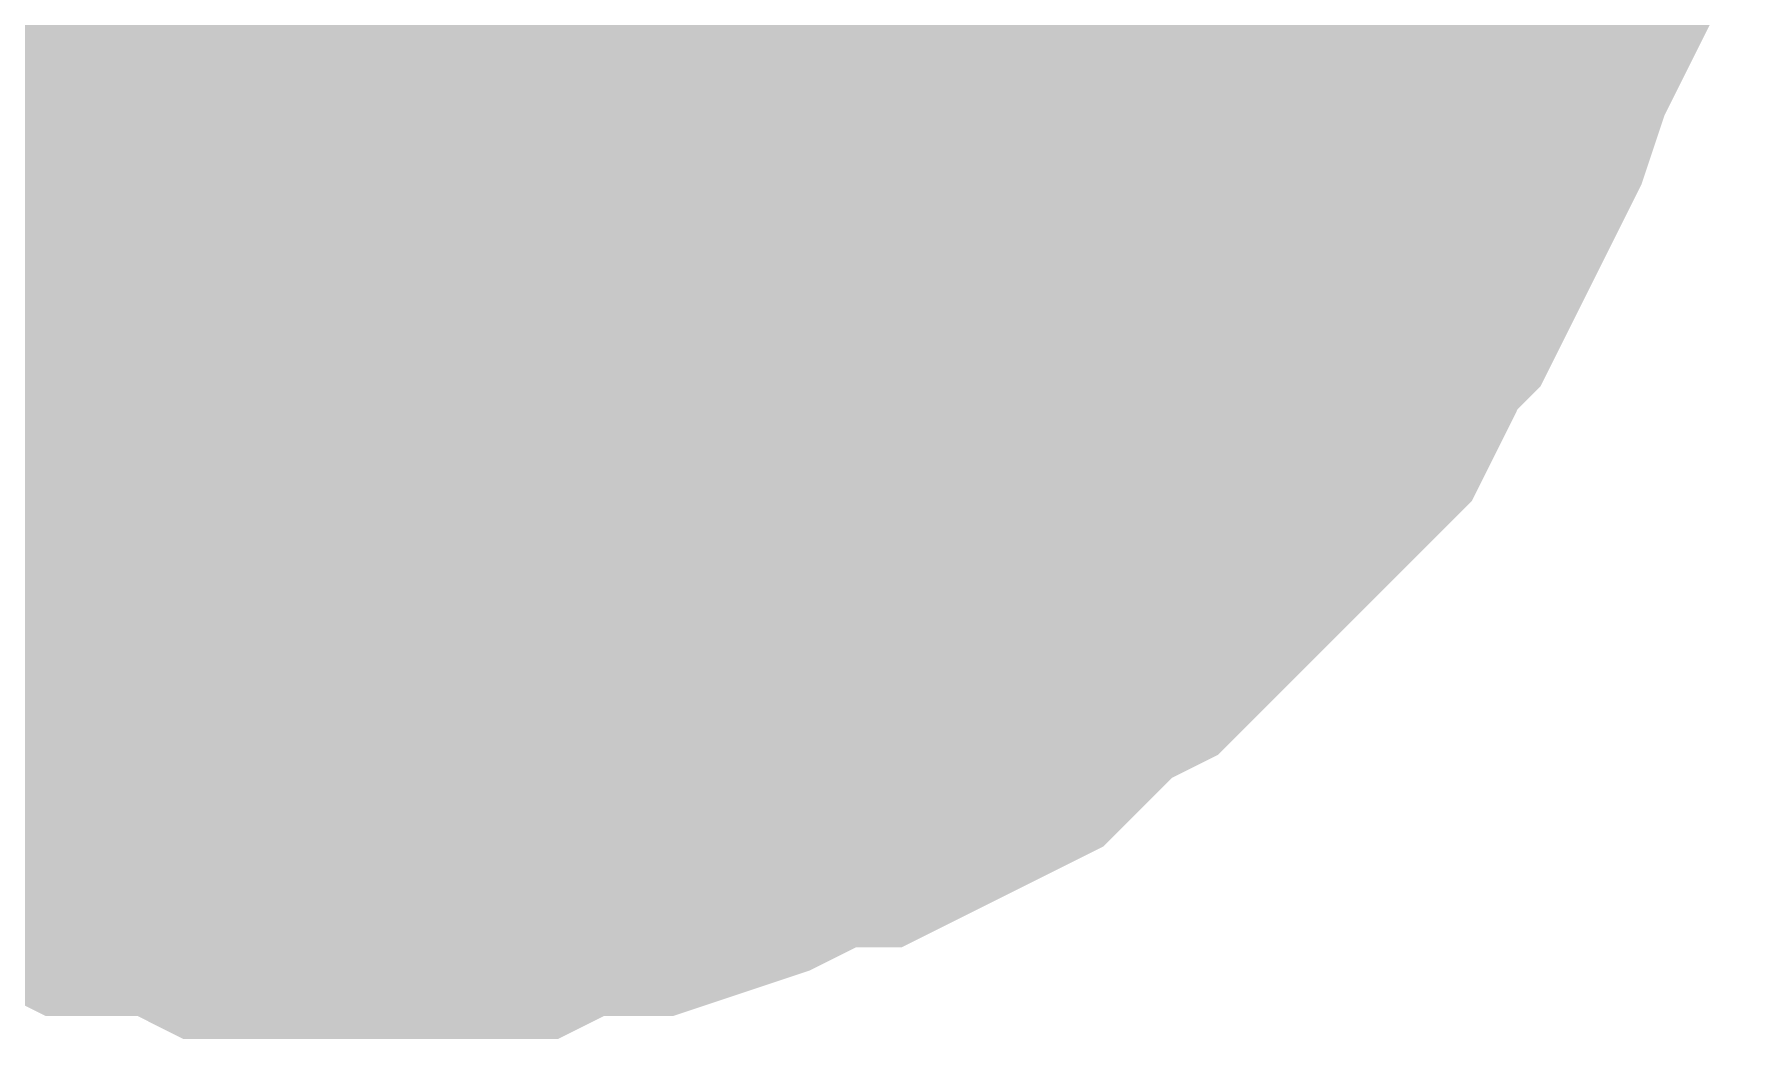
# Model space of a CAD drawing. Header units: inches. Extents: x 0 to 594, y 0 to 420.
# Drawn here: x 137.338 to 138.168, y 174.339 to 174.829 of the extents above; entities that cross this region are included whole.
import ezdxf

# ---------------------------------------------------------------- set-up
doc = ezdxf.new("R2010")
doc.units = ezdxf.units.IN
doc.layers.add('Sheet', color=255, linetype='Continuous')

msp = doc.modelspace()

# ---------------------------------------------------------------- linework, layer by layer
at = {"layer": 'Sheet'}
msp.add_lwpolyline([(137.246, 175.00001, 0.508, 0.508, 1), (137.754, 175.00001, 0.508, 0.508, 1)], format="xyseb", close=True, dxfattribs=at)
for points in [[(138.01765, 174.99253, 0.29972, 0.29972, 0), (138.01765, 174.97014, 0.29972, 0.29972, 0), (138.01765, 174.93654, 0.29972, 0.29972, 0), (138.00645, 174.91414, 0.29972, 0.29972, 0), (138.00645, 174.89175, 0.29972, 0.29972, 0), (138.00645, 174.86935, 0.29972, 0.29972, 0), (137.99525, 174.84695, 0.29972, 0.29972, 0), (137.98405, 174.81335, 0.29972, 0.29972, 0), (137.97285, 174.79096, 0.29972, 0.29972, 0), (137.96165, 174.76856, 0.29972, 0.29972, 0), (137.95045, 174.74616, 0.29972, 0.29972, 0), (137.93925, 174.73496, 0.29972, 0.29972, 0), (137.92805, 174.71256, 0.29972, 0.29972, 0), (137.91686, 174.69017, 0.29972, 0.29972, 0), (137.89446, 174.66777, 0.29972, 0.29972, 0), (137.88326, 174.65657, 0.29972, 0.29972, 0), (137.86086, 174.63417, 0.29972, 0.29972, 0), (137.84966, 174.62297, 0.29972, 0.29972, 0), (137.82726, 174.60058, 0.29972, 0.29972, 0), (137.80486, 174.58938, 0.29972, 0.29972, 0), (137.79367, 174.57818, 0.29972, 0.29972, 0), (137.77127, 174.55578, 0.29972, 0.29972, 0), (137.74887, 174.54458, 0.29972, 0.29972, 0), (137.72647, 174.53338, 0.29972, 0.29972, 0), (137.70407, 174.53338, 0.29972, 0.29972, 0), (137.68167, 174.52218, 0.29972, 0.29972, 0), (137.65928, 174.51099, 0.29972, 0.29972, 0), (137.62568, 174.49979, 0.29972, 0.29972, 0), (137.60328, 174.49979, 0.29972, 0.29972, 0), (137.58088, 174.49979, 0.29972, 0.29972, 0), (137.55848, 174.48859, 0.29972, 0.29972, 0), (137.52489, 174.48859, 0.29972, 0.29972, 0), (137.50249, 174.48859, 0.29972, 0.29972, 0)], [(138.01765, 174.99253, 0.29972, 0.29972, 0), (138.01765, 174.97014, 0.29972, 0.29972, 0), (138.01765, 174.93654, 0.29972, 0.29972, 0), (138.00645, 174.91414, 0.29972, 0.29972, 0), (138.00645, 174.89175, 0.29972, 0.29972, 0), (138.00645, 174.86935, 0.29972, 0.29972, 0), (137.99525, 174.84695, 0.29972, 0.29972, 0), (137.98405, 174.81335, 0.29972, 0.29972, 0), (137.97285, 174.79096, 0.29972, 0.29972, 0), (137.96165, 174.76856, 0.29972, 0.29972, 0), (137.95045, 174.74616, 0.29972, 0.29972, 0), (137.93925, 174.73496, 0.29972, 0.29972, 0), (137.92805, 174.71256, 0.29972, 0.29972, 0), (137.91686, 174.69017, 0.29972, 0.29972, 0), (137.89446, 174.66777, 0.29972, 0.29972, 0), (137.88326, 174.65657, 0.29972, 0.29972, 0), (137.86086, 174.63417, 0.29972, 0.29972, 0), (137.84966, 174.62297, 0.29972, 0.29972, 0), (137.82726, 174.60058, 0.29972, 0.29972, 0), (137.80486, 174.58938, 0.29972, 0.29972, 0), (137.79367, 174.57818, 0.29972, 0.29972, 0), (137.77127, 174.55578, 0.29972, 0.29972, 0), (137.74887, 174.54458, 0.29972, 0.29972, 0), (137.72647, 174.53338, 0.29972, 0.29972, 0), (137.70407, 174.53338, 0.29972, 0.29972, 0), (137.68167, 174.52218, 0.29972, 0.29972, 0), (137.65928, 174.51099, 0.29972, 0.29972, 0), (137.62568, 174.49979, 0.29972, 0.29972, 0), (137.60328, 174.49979, 0.29972, 0.29972, 0), (137.58088, 174.49979, 0.29972, 0.29972, 0), (137.55848, 174.48859, 0.29972, 0.29972, 0), (137.52489, 174.48859, 0.29972, 0.29972, 0), (137.50249, 174.48859, 0.29972, 0.29972, 0)], [(138.01765, 174.99253, 0.29972, 0.29972, 0), (138.01765, 174.97014, 0.29972, 0.29972, 0), (138.01765, 174.93654, 0.29972, 0.29972, 0), (138.00645, 174.91414, 0.29972, 0.29972, 0), (138.00645, 174.89175, 0.29972, 0.29972, 0), (138.00645, 174.86935, 0.29972, 0.29972, 0), (137.99525, 174.84695, 0.29972, 0.29972, 0), (137.98405, 174.81335, 0.29972, 0.29972, 0), (137.97285, 174.79096, 0.29972, 0.29972, 0), (137.96165, 174.76856, 0.29972, 0.29972, 0), (137.95045, 174.74616, 0.29972, 0.29972, 0), (137.93925, 174.73496, 0.29972, 0.29972, 0), (137.92805, 174.71256, 0.29972, 0.29972, 0), (137.91686, 174.69017, 0.29972, 0.29972, 0), (137.89446, 174.66777, 0.29972, 0.29972, 0), (137.88326, 174.65657, 0.29972, 0.29972, 0), (137.86086, 174.63417, 0.29972, 0.29972, 0), (137.84966, 174.62297, 0.29972, 0.29972, 0), (137.82726, 174.60058, 0.29972, 0.29972, 0), (137.80486, 174.58938, 0.29972, 0.29972, 0), (137.79367, 174.57818, 0.29972, 0.29972, 0), (137.77127, 174.55578, 0.29972, 0.29972, 0), (137.74887, 174.54458, 0.29972, 0.29972, 0), (137.72647, 174.53338, 0.29972, 0.29972, 0), (137.70407, 174.53338, 0.29972, 0.29972, 0), (137.68167, 174.52218, 0.29972, 0.29972, 0), (137.65928, 174.51099, 0.29972, 0.29972, 0), (137.62568, 174.49979, 0.29972, 0.29972, 0), (137.60328, 174.49979, 0.29972, 0.29972, 0), (137.58088, 174.49979, 0.29972, 0.29972, 0), (137.55848, 174.48859, 0.29972, 0.29972, 0), (137.52489, 174.48859, 0.29972, 0.29972, 0), (137.50249, 174.48859, 0.29972, 0.29972, 0)], [(138.01765, 174.99253, 0.29972, 0.29972, 0), (138.01765, 174.97014, 0.29972, 0.29972, 0), (138.01765, 174.93654, 0.29972, 0.29972, 0), (138.00645, 174.91414, 0.29972, 0.29972, 0), (138.00645, 174.89175, 0.29972, 0.29972, 0), (138.00645, 174.86935, 0.29972, 0.29972, 0), (137.99525, 174.84695, 0.29972, 0.29972, 0), (137.98405, 174.81335, 0.29972, 0.29972, 0), (137.97285, 174.79096, 0.29972, 0.29972, 0), (137.96165, 174.76856, 0.29972, 0.29972, 0), (137.95045, 174.74616, 0.29972, 0.29972, 0), (137.93925, 174.73496, 0.29972, 0.29972, 0), (137.92805, 174.71256, 0.29972, 0.29972, 0), (137.91686, 174.69017, 0.29972, 0.29972, 0), (137.89446, 174.66777, 0.29972, 0.29972, 0), (137.88326, 174.65657, 0.29972, 0.29972, 0), (137.86086, 174.63417, 0.29972, 0.29972, 0), (137.84966, 174.62297, 0.29972, 0.29972, 0), (137.82726, 174.60058, 0.29972, 0.29972, 0), (137.80486, 174.58938, 0.29972, 0.29972, 0), (137.79367, 174.57818, 0.29972, 0.29972, 0), (137.77127, 174.55578, 0.29972, 0.29972, 0), (137.74887, 174.54458, 0.29972, 0.29972, 0), (137.72647, 174.53338, 0.29972, 0.29972, 0), (137.70407, 174.53338, 0.29972, 0.29972, 0), (137.68167, 174.52218, 0.29972, 0.29972, 0), (137.65928, 174.51099, 0.29972, 0.29972, 0), (137.62568, 174.49979, 0.29972, 0.29972, 0), (137.60328, 174.49979, 0.29972, 0.29972, 0), (137.58088, 174.49979, 0.29972, 0.29972, 0), (137.55848, 174.48859, 0.29972, 0.29972, 0), (137.52489, 174.48859, 0.29972, 0.29972, 0), (137.50249, 174.48859, 0.29972, 0.29972, 0)], [(138.01765, 174.99253, 0.29972, 0.29972, 0), (138.01765, 174.97014, 0.29972, 0.29972, 0), (138.01765, 174.93654, 0.29972, 0.29972, 0), (138.00645, 174.91414, 0.29972, 0.29972, 0), (138.00645, 174.89175, 0.29972, 0.29972, 0), (138.00645, 174.86935, 0.29972, 0.29972, 0), (137.99525, 174.84695, 0.29972, 0.29972, 0), (137.98405, 174.81335, 0.29972, 0.29972, 0), (137.97285, 174.79096, 0.29972, 0.29972, 0), (137.96165, 174.76856, 0.29972, 0.29972, 0), (137.95045, 174.74616, 0.29972, 0.29972, 0), (137.93925, 174.73496, 0.29972, 0.29972, 0), (137.92805, 174.71256, 0.29972, 0.29972, 0), (137.91686, 174.69017, 0.29972, 0.29972, 0), (137.89446, 174.66777, 0.29972, 0.29972, 0), (137.88326, 174.65657, 0.29972, 0.29972, 0), (137.86086, 174.63417, 0.29972, 0.29972, 0), (137.84966, 174.62297, 0.29972, 0.29972, 0), (137.82726, 174.60058, 0.29972, 0.29972, 0), (137.80486, 174.58938, 0.29972, 0.29972, 0), (137.79367, 174.57818, 0.29972, 0.29972, 0), (137.77127, 174.55578, 0.29972, 0.29972, 0), (137.74887, 174.54458, 0.29972, 0.29972, 0), (137.72647, 174.53338, 0.29972, 0.29972, 0), (137.70407, 174.53338, 0.29972, 0.29972, 0), (137.68167, 174.52218, 0.29972, 0.29972, 0), (137.65928, 174.51099, 0.29972, 0.29972, 0), (137.62568, 174.49979, 0.29972, 0.29972, 0), (137.60328, 174.49979, 0.29972, 0.29972, 0), (137.58088, 174.49979, 0.29972, 0.29972, 0), (137.55848, 174.48859, 0.29972, 0.29972, 0), (137.52489, 174.48859, 0.29972, 0.29972, 0), (137.50249, 174.48859, 0.29972, 0.29972, 0)], [(138.00645, 174.89175, 0.09906, 0.09906, 0), (138.00645, 174.86935, 0.09906, 0.09906, 0), (137.99525, 174.84695, 0.09906, 0.09906, 0), (137.98405, 174.81335, 0.09906, 0.09906, 0), (137.97285, 174.79096, 0.09906, 0.09906, 0), (137.96165, 174.76856, 0.09906, 0.09906, 0), (137.95045, 174.74616, 0.09906, 0.09906, 0), (137.93925, 174.73496, 0.09906, 0.09906, 0), (137.92805, 174.71256, 0.09906, 0.09906, 0), (137.91686, 174.69017, 0.09906, 0.09906, 0), (137.89446, 174.66777, 0.09906, 0.09906, 0), (137.88326, 174.65657, 0.09906, 0.09906, 0), (137.86086, 174.63417, 0.09906, 0.09906, 0), (137.84966, 174.62297, 0.09906, 0.09906, 0), (137.82726, 174.60058, 0.09906, 0.09906, 0), (137.80486, 174.58938, 0.09906, 0.09906, 0), (137.79367, 174.57818, 0.09906, 0.09906, 0), (137.77127, 174.55578, 0.09906, 0.09906, 0), (137.74887, 174.54458, 0.09906, 0.09906, 0), (137.72647, 174.53338, 0.09906, 0.09906, 0), (137.70407, 174.53338, 0.09906, 0.09906, 0), (137.68167, 174.52218, 0.09906, 0.09906, 0), (137.65928, 174.51099, 0.09906, 0.09906, 0), (137.62568, 174.49979, 0.09906, 0.09906, 0), (137.60328, 174.49979, 0.09906, 0.09906, 0), (137.58088, 174.49979, 0.09906, 0.09906, 0), (137.55848, 174.48859, 0.09906, 0.09906, 0), (137.52489, 174.48859, 0.09906, 0.09906, 0), (137.50249, 174.48859, 0.09906, 0.09906, 0)], [(138.00645, 174.89175, 0.09906, 0.09906, 0), (138.00645, 174.86935, 0.09906, 0.09906, 0), (137.99525, 174.84695, 0.09906, 0.09906, 0), (137.98405, 174.81335, 0.09906, 0.09906, 0), (137.97285, 174.79096, 0.09906, 0.09906, 0), (137.96165, 174.76856, 0.09906, 0.09906, 0), (137.95045, 174.74616, 0.09906, 0.09906, 0), (137.93925, 174.73496, 0.09906, 0.09906, 0), (137.92805, 174.71256, 0.09906, 0.09906, 0), (137.91686, 174.69017, 0.09906, 0.09906, 0), (137.89446, 174.66777, 0.09906, 0.09906, 0), (137.88326, 174.65657, 0.09906, 0.09906, 0), (137.86086, 174.63417, 0.09906, 0.09906, 0), (137.84966, 174.62297, 0.09906, 0.09906, 0), (137.82726, 174.60058, 0.09906, 0.09906, 0), (137.80486, 174.58938, 0.09906, 0.09906, 0), (137.79367, 174.57818, 0.09906, 0.09906, 0), (137.77127, 174.55578, 0.09906, 0.09906, 0), (137.74887, 174.54458, 0.09906, 0.09906, 0), (137.72647, 174.53338, 0.09906, 0.09906, 0), (137.70407, 174.53338, 0.09906, 0.09906, 0), (137.68167, 174.52218, 0.09906, 0.09906, 0), (137.65928, 174.51099, 0.09906, 0.09906, 0), (137.62568, 174.49979, 0.09906, 0.09906, 0), (137.60328, 174.49979, 0.09906, 0.09906, 0), (137.58088, 174.49979, 0.09906, 0.09906, 0), (137.55848, 174.48859, 0.09906, 0.09906, 0), (137.52489, 174.48859, 0.09906, 0.09906, 0), (137.50249, 174.48859, 0.09906, 0.09906, 0)], [(138.00645, 174.89175, 0.09906, 0.09906, 0), (138.00645, 174.86935, 0.09906, 0.09906, 0), (137.99525, 174.84695, 0.09906, 0.09906, 0), (137.98405, 174.81335, 0.09906, 0.09906, 0), (137.97285, 174.79096, 0.09906, 0.09906, 0), (137.96165, 174.76856, 0.09906, 0.09906, 0), (137.95045, 174.74616, 0.09906, 0.09906, 0), (137.93925, 174.73496, 0.09906, 0.09906, 0), (137.92805, 174.71256, 0.09906, 0.09906, 0), (137.91686, 174.69017, 0.09906, 0.09906, 0), (137.89446, 174.66777, 0.09906, 0.09906, 0), (137.88326, 174.65657, 0.09906, 0.09906, 0), (137.86086, 174.63417, 0.09906, 0.09906, 0), (137.84966, 174.62297, 0.09906, 0.09906, 0), (137.82726, 174.60058, 0.09906, 0.09906, 0), (137.80486, 174.58938, 0.09906, 0.09906, 0), (137.79367, 174.57818, 0.09906, 0.09906, 0), (137.77127, 174.55578, 0.09906, 0.09906, 0), (137.74887, 174.54458, 0.09906, 0.09906, 0), (137.72647, 174.53338, 0.09906, 0.09906, 0), (137.70407, 174.53338, 0.09906, 0.09906, 0), (137.68167, 174.52218, 0.09906, 0.09906, 0), (137.65928, 174.51099, 0.09906, 0.09906, 0), (137.62568, 174.49979, 0.09906, 0.09906, 0), (137.60328, 174.49979, 0.09906, 0.09906, 0), (137.58088, 174.49979, 0.09906, 0.09906, 0), (137.55848, 174.48859, 0.09906, 0.09906, 0), (137.52489, 174.48859, 0.09906, 0.09906, 0), (137.50249, 174.48859, 0.09906, 0.09906, 0)], [(138.00645, 174.89175, 0.09906, 0.09906, 0), (138.00645, 174.86935, 0.09906, 0.09906, 0), (137.99525, 174.84695, 0.09906, 0.09906, 0), (137.98405, 174.81335, 0.09906, 0.09906, 0), (137.97285, 174.79096, 0.09906, 0.09906, 0), (137.96165, 174.76856, 0.09906, 0.09906, 0), (137.95045, 174.74616, 0.09906, 0.09906, 0), (137.93925, 174.73496, 0.09906, 0.09906, 0), (137.92805, 174.71256, 0.09906, 0.09906, 0), (137.91686, 174.69017, 0.09906, 0.09906, 0), (137.89446, 174.66777, 0.09906, 0.09906, 0), (137.88326, 174.65657, 0.09906, 0.09906, 0), (137.86086, 174.63417, 0.09906, 0.09906, 0), (137.84966, 174.62297, 0.09906, 0.09906, 0), (137.82726, 174.60058, 0.09906, 0.09906, 0), (137.80486, 174.58938, 0.09906, 0.09906, 0), (137.79367, 174.57818, 0.09906, 0.09906, 0), (137.77127, 174.55578, 0.09906, 0.09906, 0), (137.74887, 174.54458, 0.09906, 0.09906, 0), (137.72647, 174.53338, 0.09906, 0.09906, 0), (137.70407, 174.53338, 0.09906, 0.09906, 0), (137.68167, 174.52218, 0.09906, 0.09906, 0), (137.65928, 174.51099, 0.09906, 0.09906, 0), (137.62568, 174.49979, 0.09906, 0.09906, 0), (137.60328, 174.49979, 0.09906, 0.09906, 0), (137.58088, 174.49979, 0.09906, 0.09906, 0), (137.55848, 174.48859, 0.09906, 0.09906, 0), (137.52489, 174.48859, 0.09906, 0.09906, 0), (137.50249, 174.48859, 0.09906, 0.09906, 0)], [(138.00645, 174.89175, 0.09906, 0.09906, 0), (138.00645, 174.86935, 0.09906, 0.09906, 0), (137.99525, 174.84695, 0.09906, 0.09906, 0), (137.98405, 174.81335, 0.09906, 0.09906, 0), (137.97285, 174.79096, 0.09906, 0.09906, 0), (137.96165, 174.76856, 0.09906, 0.09906, 0), (137.95045, 174.74616, 0.09906, 0.09906, 0), (137.93925, 174.73496, 0.09906, 0.09906, 0), (137.92805, 174.71256, 0.09906, 0.09906, 0), (137.91686, 174.69017, 0.09906, 0.09906, 0), (137.89446, 174.66777, 0.09906, 0.09906, 0), (137.88326, 174.65657, 0.09906, 0.09906, 0), (137.86086, 174.63417, 0.09906, 0.09906, 0), (137.84966, 174.62297, 0.09906, 0.09906, 0), (137.82726, 174.60058, 0.09906, 0.09906, 0), (137.80486, 174.58938, 0.09906, 0.09906, 0), (137.79367, 174.57818, 0.09906, 0.09906, 0), (137.77127, 174.55578, 0.09906, 0.09906, 0), (137.74887, 174.54458, 0.09906, 0.09906, 0), (137.72647, 174.53338, 0.09906, 0.09906, 0), (137.70407, 174.53338, 0.09906, 0.09906, 0), (137.68167, 174.52218, 0.09906, 0.09906, 0), (137.65928, 174.51099, 0.09906, 0.09906, 0), (137.62568, 174.49979, 0.09906, 0.09906, 0), (137.60328, 174.49979, 0.09906, 0.09906, 0), (137.58088, 174.49979, 0.09906, 0.09906, 0), (137.55848, 174.48859, 0.09906, 0.09906, 0), (137.52489, 174.48859, 0.09906, 0.09906, 0), (137.50249, 174.48859, 0.09906, 0.09906, 0)], [(137.50249, 174.48859, 0.29972, 0.29972, 0), (137.48009, 174.48859, 0.29972, 0.29972, 0), (137.44649, 174.48859, 0.29972, 0.29972, 0), (137.4241, 174.49979, 0.29972, 0.29972, 0), (137.4017, 174.49979, 0.29972, 0.29972, 0), (137.3793, 174.49979, 0.29972, 0.29972, 0), (137.3569, 174.51099, 0.29972, 0.29972, 0), (137.3233, 174.52218, 0.29972, 0.29972, 0), (137.30091, 174.53338, 0.29972, 0.29972, 0), (137.27851, 174.53338, 0.29972, 0.29972, 0), (137.25611, 174.54458, 0.29972, 0.29972, 0), (137.24491, 174.55578, 0.29972, 0.29972, 0), (137.22251, 174.57818, 0.29972, 0.29972, 0), (137.20011, 174.58938, 0.29972, 0.29972, 0), (137.17772, 174.60058, 0.29972, 0.29972, 0)], [(137.50249, 174.48859, 0.29972, 0.29972, 0), (137.48009, 174.48859, 0.29972, 0.29972, 0), (137.44649, 174.48859, 0.29972, 0.29972, 0), (137.4241, 174.49979, 0.29972, 0.29972, 0), (137.4017, 174.49979, 0.29972, 0.29972, 0), (137.3793, 174.49979, 0.29972, 0.29972, 0), (137.3569, 174.51099, 0.29972, 0.29972, 0), (137.3233, 174.52218, 0.29972, 0.29972, 0), (137.30091, 174.53338, 0.29972, 0.29972, 0), (137.27851, 174.53338, 0.29972, 0.29972, 0), (137.25611, 174.54458, 0.29972, 0.29972, 0), (137.24491, 174.55578, 0.29972, 0.29972, 0), (137.22251, 174.57818, 0.29972, 0.29972, 0), (137.20011, 174.58938, 0.29972, 0.29972, 0), (137.17772, 174.60058, 0.29972, 0.29972, 0)], [(137.50249, 174.48859, 0.29972, 0.29972, 0), (137.48009, 174.48859, 0.29972, 0.29972, 0), (137.44649, 174.48859, 0.29972, 0.29972, 0), (137.4241, 174.49979, 0.29972, 0.29972, 0), (137.4017, 174.49979, 0.29972, 0.29972, 0), (137.3793, 174.49979, 0.29972, 0.29972, 0), (137.3569, 174.51099, 0.29972, 0.29972, 0), (137.3233, 174.52218, 0.29972, 0.29972, 0), (137.30091, 174.53338, 0.29972, 0.29972, 0), (137.27851, 174.53338, 0.29972, 0.29972, 0), (137.25611, 174.54458, 0.29972, 0.29972, 0), (137.24491, 174.55578, 0.29972, 0.29972, 0), (137.22251, 174.57818, 0.29972, 0.29972, 0), (137.20011, 174.58938, 0.29972, 0.29972, 0), (137.17772, 174.60058, 0.29972, 0.29972, 0)], [(137.50249, 174.48859, 0.29972, 0.29972, 0), (137.48009, 174.48859, 0.29972, 0.29972, 0), (137.44649, 174.48859, 0.29972, 0.29972, 0), (137.4241, 174.49979, 0.29972, 0.29972, 0), (137.4017, 174.49979, 0.29972, 0.29972, 0), (137.3793, 174.49979, 0.29972, 0.29972, 0), (137.3569, 174.51099, 0.29972, 0.29972, 0), (137.3233, 174.52218, 0.29972, 0.29972, 0), (137.30091, 174.53338, 0.29972, 0.29972, 0), (137.27851, 174.53338, 0.29972, 0.29972, 0), (137.25611, 174.54458, 0.29972, 0.29972, 0), (137.24491, 174.55578, 0.29972, 0.29972, 0), (137.22251, 174.57818, 0.29972, 0.29972, 0), (137.20011, 174.58938, 0.29972, 0.29972, 0), (137.17772, 174.60058, 0.29972, 0.29972, 0)], [(137.50249, 174.48859, 0.29972, 0.29972, 0), (137.48009, 174.48859, 0.29972, 0.29972, 0), (137.44649, 174.48859, 0.29972, 0.29972, 0), (137.4241, 174.49979, 0.29972, 0.29972, 0), (137.4017, 174.49979, 0.29972, 0.29972, 0), (137.3793, 174.49979, 0.29972, 0.29972, 0), (137.3569, 174.51099, 0.29972, 0.29972, 0), (137.3233, 174.52218, 0.29972, 0.29972, 0), (137.30091, 174.53338, 0.29972, 0.29972, 0), (137.27851, 174.53338, 0.29972, 0.29972, 0), (137.25611, 174.54458, 0.29972, 0.29972, 0), (137.24491, 174.55578, 0.29972, 0.29972, 0), (137.22251, 174.57818, 0.29972, 0.29972, 0), (137.20011, 174.58938, 0.29972, 0.29972, 0), (137.17772, 174.60058, 0.29972, 0.29972, 0)], [(137.50249, 174.48859, 0.09906, 0.09906, 0), (137.48009, 174.48859, 0.09906, 0.09906, 0), (137.44649, 174.48859, 0.09906, 0.09906, 0), (137.4241, 174.49979, 0.09906, 0.09906, 0), (137.4017, 174.49979, 0.09906, 0.09906, 0), (137.3793, 174.49979, 0.09906, 0.09906, 0), (137.3569, 174.51099, 0.09906, 0.09906, 0), (137.3233, 174.52218, 0.09906, 0.09906, 0), (137.30091, 174.53338, 0.09906, 0.09906, 0), (137.27851, 174.53338, 0.09906, 0.09906, 0)], [(137.50249, 174.48859, 0.09906, 0.09906, 0), (137.48009, 174.48859, 0.09906, 0.09906, 0), (137.44649, 174.48859, 0.09906, 0.09906, 0), (137.4241, 174.49979, 0.09906, 0.09906, 0), (137.4017, 174.49979, 0.09906, 0.09906, 0), (137.3793, 174.49979, 0.09906, 0.09906, 0), (137.3569, 174.51099, 0.09906, 0.09906, 0), (137.3233, 174.52218, 0.09906, 0.09906, 0), (137.30091, 174.53338, 0.09906, 0.09906, 0), (137.27851, 174.53338, 0.09906, 0.09906, 0)], [(137.50249, 174.48859, 0.09906, 0.09906, 0), (137.48009, 174.48859, 0.09906, 0.09906, 0), (137.44649, 174.48859, 0.09906, 0.09906, 0), (137.4241, 174.49979, 0.09906, 0.09906, 0), (137.4017, 174.49979, 0.09906, 0.09906, 0), (137.3793, 174.49979, 0.09906, 0.09906, 0), (137.3569, 174.51099, 0.09906, 0.09906, 0), (137.3233, 174.52218, 0.09906, 0.09906, 0), (137.30091, 174.53338, 0.09906, 0.09906, 0), (137.27851, 174.53338, 0.09906, 0.09906, 0)], [(137.50249, 174.48859, 0.09906, 0.09906, 0), (137.48009, 174.48859, 0.09906, 0.09906, 0), (137.44649, 174.48859, 0.09906, 0.09906, 0), (137.4241, 174.49979, 0.09906, 0.09906, 0), (137.4017, 174.49979, 0.09906, 0.09906, 0), (137.3793, 174.49979, 0.09906, 0.09906, 0), (137.3569, 174.51099, 0.09906, 0.09906, 0), (137.3233, 174.52218, 0.09906, 0.09906, 0), (137.30091, 174.53338, 0.09906, 0.09906, 0), (137.27851, 174.53338, 0.09906, 0.09906, 0)], [(137.50249, 174.48859, 0.09906, 0.09906, 0), (137.48009, 174.48859, 0.09906, 0.09906, 0), (137.44649, 174.48859, 0.09906, 0.09906, 0), (137.4241, 174.49979, 0.09906, 0.09906, 0), (137.4017, 174.49979, 0.09906, 0.09906, 0), (137.3793, 174.49979, 0.09906, 0.09906, 0), (137.3569, 174.51099, 0.09906, 0.09906, 0), (137.3233, 174.52218, 0.09906, 0.09906, 0), (137.30091, 174.53338, 0.09906, 0.09906, 0), (137.27851, 174.53338, 0.09906, 0.09906, 0)]]:
    msp.add_lwpolyline(points, format="xyseb", dxfattribs=at)

doc.saveas('drawing.dxf')
